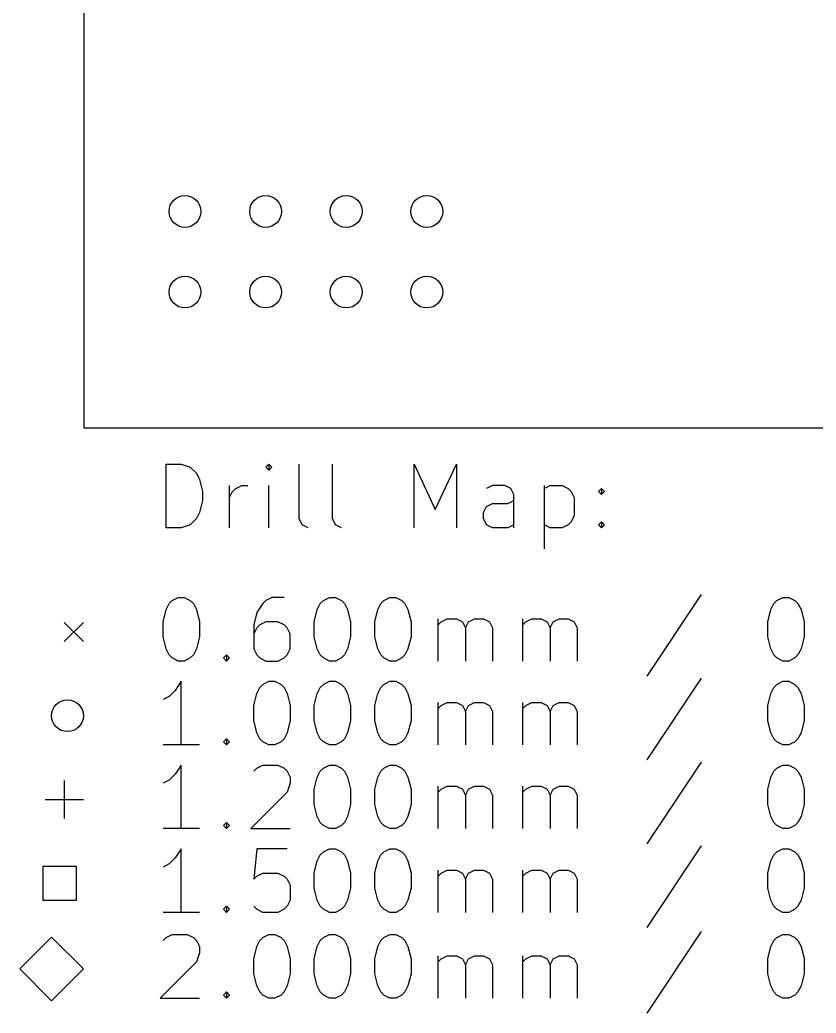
# Model space of a CAD drawing. Extents: x 93 to 194, y -130 to -67.
# Drawn here: x 93.22 to 118.31, y -129.56 to -98.26 of the extents above; entities that cross this region are included whole.
import ezdxf

# ---------------------------------------------------------------- set-up
doc = ezdxf.new("R2010")
doc.units = 0
doc.layers.add('BLACK', color=7, linetype='CONTINUOUS')

msp = doc.modelspace()

# ---------------------------------------------------------------- linework, layer by layer
at = {"layer": 'BLACK', "linetype": 'CONTINUOUS'}
for p, q in [((95.25, -111.125), (95.25, -66.675)), ((193.675, -111.125), (95.25, -111.125)), ((97.832768, -114.264838), (97.832768, -112.264838)), ((97.832768, -112.264838), (98.308958, -112.264838)), ((98.308958, -112.264838), (98.594673, -112.360076)), ((98.594673, -112.360076), (98.785149, -112.550552)), ((101.070863, -112.264838), (100.975625, -112.360076)), ((100.975625, -112.360076), (101.070863, -112.455314)), ((101.166101, -112.360076), (101.070863, -112.264838)), ((101.070863, -112.264838), (101.070863, -112.455314)), ((101.070863, -112.455314), (101.166101, -112.360076)), ((102.023244, -113.979123), (102.023244, -112.264838)), ((103.070863, -113.979123), (103.070863, -112.264838)), ((105.642292, -114.264838), (105.642292, -112.264838)), ((105.642292, -112.264838), (106.308959, -113.693409)), ((106.308959, -113.693409), (106.975625, -112.264838)), ((106.975625, -112.264838), (106.975625, -114.264838)), ((98.785149, -112.550552), (98.880387, -112.741028)), ((98.880387, -112.741028), (98.975625, -113.12198)), ((99.832768, -114.264838), (99.832768, -112.931504)), ((100.023244, -113.026742), (100.21372, -112.931504)), ((100.21372, -112.931504), (100.404197, -112.931504)), ((101.070863, -114.264838), (101.070863, -112.931504)), ((108.118482, -112.931504), (107.928006, -113.026742)), ((108.499435, -112.931504), (108.118482, -112.931504)), ((108.689911, -113.026742), (108.499435, -112.931504)), ((109.73753, -112.931504), (109.73753, -114.931504)), ((109.73753, -113.026742), (109.928006, -112.931504)), ((109.928006, -112.931504), (110.308959, -112.931504)), ((110.308959, -112.931504), (110.499435, -113.026742)), ((98.975625, -113.12198), (98.975625, -113.407695)), ((99.832768, -113.312457), (99.928006, -113.12198)), ((99.928006, -113.12198), (100.023244, -113.026742)), ((108.785149, -113.217219), (108.689911, -113.026742)), ((108.785149, -114.264838), (108.785149, -113.217219)), ((110.499435, -113.026742), (110.594673, -113.12198)), ((110.594673, -113.12198), (110.689911, -113.312457)), ((111.451816, -113.12198), (111.547054, -113.026742)), ((111.547054, -113.217219), (111.451816, -113.12198)), ((111.547054, -113.026742), (111.642292, -113.12198)), ((111.547054, -113.026742), (111.547054, -113.217219)), ((111.642292, -113.12198), (111.547054, -113.217219)), ((98.975625, -113.407695), (98.880387, -113.788647)), ((107.832768, -113.788647), (107.928006, -113.598171)), ((107.928006, -113.598171), (108.118482, -113.502933)), ((108.118482, -113.502933), (108.594673, -113.502933)), ((108.594673, -113.502933), (108.785149, -113.407695)), ((110.689911, -113.312457), (110.689911, -113.883885)), ((98.880387, -113.788647), (98.785149, -113.979123)), ((107.832768, -113.979123), (107.832768, -113.788647)), ((110.689911, -113.883885), (110.594673, -114.074361)), ((98.594673, -114.1696), (98.308958, -114.264838)), ((98.785149, -113.979123), (98.594673, -114.1696)), ((102.118482, -114.1696), (102.023244, -113.979123)), ((102.308958, -114.264838), (102.118482, -114.1696)), ((103.166101, -114.1696), (103.070863, -113.979123)), ((103.356577, -114.264838), (103.166101, -114.1696)), ((107.928006, -114.1696), (107.832768, -113.979123)), ((108.118482, -114.264838), (107.928006, -114.1696)), ((108.785149, -114.1696), (108.594673, -114.264838)), ((109.928006, -114.264838), (109.73753, -114.1696)), ((110.499435, -114.1696), (110.308959, -114.264838)), ((110.594673, -114.074361), (110.499435, -114.1696)), ((111.451816, -114.1696), (111.547054, -114.074361)), ((111.547054, -114.264838), (111.451816, -114.1696)), ((111.547054, -114.074361), (111.642292, -114.1696)), ((111.547054, -114.074361), (111.547054, -114.264838)), ((111.642292, -114.1696), (111.547054, -114.264838)), ((98.308958, -114.264838), (97.832768, -114.264838)), ((108.594673, -114.264838), (108.118482, -114.264838)), ((110.308959, -114.264838), (109.928006, -114.264838)), ((114.689912, -116.3696), (112.975627, -118.941028)), ((97.832768, -116.84579), (97.928006, -116.655314)), ((97.928006, -116.655314), (98.023244, -116.560076)), ((98.023244, -116.560076), (98.21372, -116.464838)), ((98.21372, -116.464838), (98.404197, -116.464838)), ((98.404197, -116.464838), (98.594673, -116.560076)), ((98.594673, -116.560076), (98.689911, -116.655314)), ((98.689911, -116.655314), (98.785149, -116.84579)), ((100.880387, -116.655314), (100.689911, -116.941028)), ((100.975625, -116.560076), (100.880387, -116.655314)), ((101.166101, -116.464838), (100.975625, -116.560076)), ((101.547054, -116.464838), (101.166101, -116.464838)), ((102.594673, -116.84579), (102.689911, -116.655314)), ((102.689911, -116.655314), (102.785149, -116.560076)), ((102.785149, -116.560076), (102.975625, -116.464838)), ((102.975625, -116.464838), (103.166102, -116.464838)), ((103.166102, -116.464838), (103.356578, -116.560076)), ((103.356578, -116.560076), (103.451816, -116.655314)), ((103.451816, -116.655314), (103.547054, -116.84579)), ((104.499435, -116.84579), (104.594673, -116.655314)), ((104.594673, -116.655314), (104.689911, -116.560076)), ((104.689911, -116.560076), (104.880387, -116.464838)), ((104.880387, -116.464838), (105.070864, -116.464838)), ((105.070864, -116.464838), (105.26134, -116.560076)), ((105.26134, -116.560076), (105.356578, -116.655314)), ((105.356578, -116.655314), (105.451816, -116.84579)), ((116.880389, -116.84579), (116.975627, -116.655314)), ((116.975627, -116.655314), (117.070865, -116.560076)), ((117.070865, -116.560076), (117.261341, -116.464838)), ((117.261341, -116.464838), (117.451818, -116.464838)), ((117.451818, -116.464838), (117.642294, -116.560076)), ((117.642294, -116.560076), (117.737532, -116.655314)), ((117.737532, -116.655314), (117.83277, -116.84579)), ((97.73753, -117.226742), (97.832768, -116.84579)), ((98.785149, -116.84579), (98.880387, -117.226742)), ((100.689911, -116.941028), (100.594673, -117.32198)), ((102.499435, -117.226742), (102.594673, -116.84579)), ((103.547054, -116.84579), (103.642292, -117.226742)), ((104.404197, -117.226742), (104.499435, -116.84579)), ((105.451816, -116.84579), (105.547054, -117.226742)), ((116.785151, -117.226742), (116.880389, -116.84579)), ((117.83277, -116.84579), (117.928008, -117.226742)), ((94.625, -117.25), (95.225, -117.85)), ((95.225, -117.25), (94.625, -117.85)), ((97.73753, -117.702933), (97.73753, -117.226742)), ((98.880387, -117.226742), (98.880387, -117.702933)), ((100.594673, -117.32198), (100.594673, -118.083885)), ((100.785149, -117.32198), (100.689911, -117.417219)), ((100.975625, -117.226742), (100.785149, -117.32198)), ((101.356578, -117.226742), (100.975625, -117.226742)), ((101.547054, -117.32198), (101.356578, -117.226742)), ((101.642292, -117.417219), (101.547054, -117.32198)), ((102.499435, -117.702933), (102.499435, -117.226742)), ((103.642292, -117.226742), (103.642292, -117.702933)), ((104.404197, -117.702933), (104.404197, -117.226742)), ((105.547054, -117.226742), (105.547054, -117.702933)), ((106.404197, -118.464838), (106.404197, -117.131504)), ((106.404197, -117.32198), (106.499435, -117.226742)), ((106.499435, -117.226742), (106.689911, -117.131504)), ((106.689911, -117.131504), (106.975626, -117.131504)), ((106.975626, -117.131504), (107.166102, -117.226742)), ((107.166102, -117.226742), (107.26134, -117.417219)), ((107.26134, -117.417219), (107.356578, -117.226742)), ((107.356578, -117.226742), (107.547054, -117.131504)), ((107.547054, -117.131504), (107.832768, -117.131504)), ((107.832768, -117.131504), (108.023245, -117.226742)), ((108.023245, -117.226742), (108.118483, -117.417219)), ((109.070864, -118.464838), (109.070864, -117.131504)), ((109.070864, -117.32198), (109.166102, -117.226742)), ((109.166102, -117.226742), (109.356578, -117.131504)), ((109.356578, -117.131504), (109.642293, -117.131504)), ((109.642293, -117.131504), (109.832769, -117.226742)), ((109.832769, -117.226742), (109.928007, -117.417219)), ((109.928007, -117.417219), (110.023245, -117.226742)), ((110.023245, -117.226742), (110.213721, -117.131504)), ((110.213721, -117.131504), (110.499435, -117.131504)), ((110.499435, -117.131504), (110.689912, -117.226742)), ((110.689912, -117.226742), (110.78515, -117.417219)), ((116.785151, -117.702933), (116.785151, -117.226742)), ((117.928008, -117.226742), (117.928008, -117.702933)), ((100.689911, -117.417219), (100.594673, -117.607695)), ((101.73753, -117.607695), (101.642292, -117.417219)), ((101.73753, -118.083885), (101.73753, -117.607695)), ((107.26134, -117.417219), (107.26134, -118.464838)), ((108.118483, -117.417219), (108.118483, -118.464838)), ((109.928007, -117.417219), (109.928007, -118.464838)), ((110.78515, -117.417219), (110.78515, -118.464838)), ((97.832768, -118.083885), (97.73753, -117.702933)), ((98.880387, -117.702933), (98.785149, -118.083885)), ((102.594673, -118.083885), (102.499435, -117.702933)), ((103.642292, -117.702933), (103.547054, -118.083885)), ((104.499435, -118.083885), (104.404197, -117.702933)), ((105.547054, -117.702933), (105.451816, -118.083885)), ((116.880389, -118.083885), (116.785151, -117.702933)), ((117.928008, -117.702933), (117.83277, -118.083885)), ((97.928006, -118.274361), (97.832768, -118.083885)), ((98.023244, -118.3696), (97.928006, -118.274361)), ((98.689911, -118.274361), (98.594673, -118.3696)), ((98.785149, -118.083885), (98.689911, -118.274361)), ((99.642292, -118.3696), (99.73753, -118.274361)), ((99.73753, -118.274361), (99.832768, -118.3696)), ((99.73753, -118.274361), (99.73753, -118.464838)), ((100.594673, -118.083885), (100.689911, -118.274361)), ((100.689911, -118.274361), (100.785149, -118.3696)), ((101.547054, -118.3696), (101.642292, -118.274361)), ((101.642292, -118.274361), (101.73753, -118.083885)), ((102.689911, -118.274361), (102.594673, -118.083885)), ((102.785149, -118.3696), (102.689911, -118.274361)), ((103.451816, -118.274361), (103.356578, -118.3696)), ((103.547054, -118.083885), (103.451816, -118.274361)), ((104.594673, -118.274361), (104.499435, -118.083885)), ((104.689911, -118.3696), (104.594673, -118.274361)), ((105.356578, -118.274361), (105.26134, -118.3696)), ((105.451816, -118.083885), (105.356578, -118.274361)), ((116.975627, -118.274361), (116.880389, -118.083885)), ((117.070865, -118.3696), (116.975627, -118.274361)), ((117.737532, -118.274361), (117.642294, -118.3696)), ((117.83277, -118.083885), (117.737532, -118.274361)), ((98.21372, -118.464838), (98.023244, -118.3696)), ((98.404197, -118.464838), (98.21372, -118.464838)), ((98.594673, -118.3696), (98.404197, -118.464838)), ((99.73753, -118.464838), (99.642292, -118.3696)), ((99.832768, -118.3696), (99.73753, -118.464838)), ((100.785149, -118.3696), (100.975625, -118.464838)), ((100.975625, -118.464838), (101.356578, -118.464838)), ((101.356578, -118.464838), (101.547054, -118.3696)), ((102.975625, -118.464838), (102.785149, -118.3696)), ((103.166102, -118.464838), (102.975625, -118.464838)), ((103.356578, -118.3696), (103.166102, -118.464838)), ((104.880387, -118.464838), (104.689911, -118.3696)), ((105.070864, -118.464838), (104.880387, -118.464838)), ((105.26134, -118.3696), (105.070864, -118.464838)), ((117.261341, -118.464838), (117.070865, -118.3696)), ((117.451818, -118.464838), (117.261341, -118.464838)), ((117.642294, -118.3696), (117.451818, -118.464838)), ((98.308958, -119.104838), (98.118482, -119.390552)), ((98.308958, -121.104838), (98.308958, -119.104838)), ((100.785149, -119.295314), (100.880387, -119.200076)), ((100.880387, -119.200076), (101.070863, -119.104838)), ((101.070863, -119.104838), (101.26134, -119.104838)), ((101.26134, -119.104838), (101.451816, -119.200076)), ((101.451816, -119.200076), (101.547054, -119.295314)), ((102.689911, -119.295314), (102.785149, -119.200076)), ((102.785149, -119.200076), (102.975625, -119.104838)), ((102.975625, -119.104838), (103.166102, -119.104838)), ((103.166102, -119.104838), (103.356578, -119.200076)), ((103.356578, -119.200076), (103.451816, -119.295314)), ((104.594673, -119.295314), (104.689911, -119.200076)), ((104.689911, -119.200076), (104.880387, -119.104838)), ((104.880387, -119.104838), (105.070864, -119.104838)), ((105.070864, -119.104838), (105.26134, -119.200076)), ((105.26134, -119.200076), (105.356578, -119.295314)), ((114.689912, -119.0096), (112.975627, -121.581028)), ((116.975627, -119.295314), (117.070865, -119.200076)), ((117.070865, -119.200076), (117.261341, -119.104838)), ((117.261341, -119.104838), (117.451818, -119.104838)), ((117.451818, -119.104838), (117.642294, -119.200076)), ((117.642294, -119.200076), (117.737532, -119.295314)), ((98.118482, -119.390552), (97.928006, -119.581028)), ((100.594673, -119.866742), (100.689911, -119.48579)), ((100.689911, -119.48579), (100.785149, -119.295314)), ((101.547054, -119.295314), (101.642292, -119.48579)), ((101.642292, -119.48579), (101.73753, -119.866742)), ((102.499435, -119.866742), (102.594673, -119.48579)), ((102.594673, -119.48579), (102.689911, -119.295314)), ((103.451816, -119.295314), (103.547054, -119.48579)), ((103.547054, -119.48579), (103.642292, -119.866742)), ((104.404197, -119.866742), (104.499435, -119.48579)), ((104.499435, -119.48579), (104.594673, -119.295314)), ((105.356578, -119.295314), (105.451816, -119.48579)), ((105.451816, -119.48579), (105.547054, -119.866742)), ((116.785151, -119.866742), (116.880389, -119.48579)), ((116.880389, -119.48579), (116.975627, -119.295314)), ((117.737532, -119.295314), (117.83277, -119.48579)), ((117.83277, -119.48579), (117.928008, -119.866742)), ((97.928006, -119.581028), (97.73753, -119.676266)), ((100.594673, -120.342933), (100.594673, -119.866742)), ((101.73753, -119.866742), (101.73753, -120.342933)), ((102.499435, -120.342933), (102.499435, -119.866742)), ((103.642292, -119.866742), (103.642292, -120.342933)), ((104.404197, -120.342933), (104.404197, -119.866742)), ((105.547054, -119.866742), (105.547054, -120.342933)), ((106.404197, -121.104838), (106.404197, -119.771504)), ((106.404197, -119.96198), (106.499435, -119.866742)), ((106.499435, -119.866742), (106.689911, -119.771504)), ((106.689911, -119.771504), (106.975626, -119.771504)), ((106.975626, -119.771504), (107.166102, -119.866742)), ((107.166102, -119.866742), (107.26134, -120.057219)), ((107.26134, -120.057219), (107.356578, -119.866742)), ((107.356578, -119.866742), (107.547054, -119.771504)), ((107.547054, -119.771504), (107.832768, -119.771504)), ((107.832768, -119.771504), (108.023245, -119.866742)), ((108.023245, -119.866742), (108.118483, -120.057219)), ((109.070864, -121.104838), (109.070864, -119.771504)), ((109.070864, -119.96198), (109.166102, -119.866742)), ((109.166102, -119.866742), (109.356578, -119.771504)), ((109.356578, -119.771504), (109.642293, -119.771504)), ((109.642293, -119.771504), (109.832769, -119.866742)), ((109.832769, -119.866742), (109.928007, -120.057219)), ((109.928007, -120.057219), (110.023245, -119.866742)), ((110.023245, -119.866742), (110.213721, -119.771504)), ((110.213721, -119.771504), (110.499435, -119.771504)), ((110.499435, -119.771504), (110.689912, -119.866742)), ((110.689912, -119.866742), (110.78515, -120.057219)), ((116.785151, -120.342933), (116.785151, -119.866742)), ((117.928008, -119.866742), (117.928008, -120.342933)), ((107.26134, -120.057219), (107.26134, -121.104838)), ((108.118483, -120.057219), (108.118483, -121.104838)), ((109.928007, -120.057219), (109.928007, -121.104838)), ((110.78515, -120.057219), (110.78515, -121.104838)), ((100.689911, -120.723885), (100.594673, -120.342933)), ((101.73753, -120.342933), (101.642292, -120.723885)), ((102.594673, -120.723885), (102.499435, -120.342933)), ((103.642292, -120.342933), (103.547054, -120.723885)), ((104.499435, -120.723885), (104.404197, -120.342933)), ((105.547054, -120.342933), (105.451816, -120.723885)), ((116.880389, -120.723885), (116.785151, -120.342933)), ((117.928008, -120.342933), (117.83277, -120.723885)), ((100.785149, -120.914361), (100.689911, -120.723885)), ((101.642292, -120.723885), (101.547054, -120.914361)), ((102.689911, -120.914361), (102.594673, -120.723885)), ((103.547054, -120.723885), (103.451816, -120.914361)), ((104.594673, -120.914361), (104.499435, -120.723885)), ((105.451816, -120.723885), (105.356578, -120.914361)), ((116.975627, -120.914361), (116.880389, -120.723885)), ((117.83277, -120.723885), (117.737532, -120.914361)), ((98.880387, -121.104838), (97.73753, -121.104838)), ((99.642292, -121.0096), (99.73753, -120.914361)), ((99.73753, -121.104838), (99.642292, -121.0096)), ((99.73753, -120.914361), (99.832768, -121.0096)), ((99.73753, -120.914361), (99.73753, -121.104838)), ((99.832768, -121.0096), (99.73753, -121.104838)), ((100.880387, -121.0096), (100.785149, -120.914361)), ((101.070863, -121.104838), (100.880387, -121.0096)), ((101.26134, -121.104838), (101.070863, -121.104838)), ((101.451816, -121.0096), (101.26134, -121.104838)), ((101.547054, -120.914361), (101.451816, -121.0096)), ((102.785149, -121.0096), (102.689911, -120.914361)), ((102.975625, -121.104838), (102.785149, -121.0096)), ((103.166102, -121.104838), (102.975625, -121.104838)), ((103.356578, -121.0096), (103.166102, -121.104838)), ((103.451816, -120.914361), (103.356578, -121.0096)), ((104.689911, -121.0096), (104.594673, -120.914361)), ((104.880387, -121.104838), (104.689911, -121.0096)), ((105.070864, -121.104838), (104.880387, -121.104838)), ((105.26134, -121.0096), (105.070864, -121.104838)), ((105.356578, -120.914361), (105.26134, -121.0096)), ((117.070865, -121.0096), (116.975627, -120.914361)), ((117.261341, -121.104838), (117.070865, -121.0096)), ((117.451818, -121.104838), (117.261341, -121.104838)), ((117.642294, -121.0096), (117.451818, -121.104838)), ((117.737532, -120.914361), (117.642294, -121.0096)), ((98.308958, -121.744838), (98.118482, -122.030552)), ((98.308958, -123.744838), (98.308958, -121.744838)), ((100.689911, -121.840076), (100.880387, -121.744838)), ((100.880387, -121.744838), (101.356578, -121.744838)), ((101.356578, -121.744838), (101.547054, -121.840076)), ((102.785149, -121.840076), (102.975625, -121.744838)), ((102.975625, -121.744838), (103.166102, -121.744838)), ((103.166102, -121.744838), (103.356578, -121.840076)), ((104.689911, -121.840076), (104.880387, -121.744838)), ((104.880387, -121.744838), (105.070864, -121.744838)), ((105.070864, -121.744838), (105.26134, -121.840076)), ((114.689912, -121.6496), (112.975627, -124.221028)), ((117.070865, -121.840076), (117.261341, -121.744838)), ((117.261341, -121.744838), (117.451818, -121.744838)), ((117.451818, -121.744838), (117.642294, -121.840076)), ((98.118482, -122.030552), (97.928006, -122.221028)), ((100.594673, -121.935314), (100.689911, -121.840076)), ((101.547054, -121.840076), (101.642292, -121.935314)), ((101.642292, -121.935314), (101.73753, -122.12579)), ((102.594673, -122.12579), (102.689911, -121.935314)), ((102.689911, -121.935314), (102.785149, -121.840076)), ((103.356578, -121.840076), (103.451816, -121.935314)), ((103.451816, -121.935314), (103.547054, -122.12579)), ((104.499435, -122.12579), (104.594673, -121.935314)), ((104.594673, -121.935314), (104.689911, -121.840076)), ((105.26134, -121.840076), (105.356578, -121.935314)), ((105.356578, -121.935314), (105.451816, -122.12579)), ((116.880389, -122.12579), (116.975627, -121.935314)), ((116.975627, -121.935314), (117.070865, -121.840076)), ((117.642294, -121.840076), (117.737532, -121.935314)), ((117.737532, -121.935314), (117.83277, -122.12579)), ((94.625, -122.23), (94.625, -123.43)), ((97.928006, -122.221028), (97.73753, -122.316266)), ((101.73753, -122.316266), (101.642292, -122.60198)), ((101.73753, -122.12579), (101.73753, -122.316266)), ((102.499435, -122.506742), (102.594673, -122.12579)), ((103.547054, -122.12579), (103.642292, -122.506742)), ((104.404197, -122.506742), (104.499435, -122.12579)), ((105.451816, -122.12579), (105.547054, -122.506742)), ((116.785151, -122.506742), (116.880389, -122.12579)), ((117.83277, -122.12579), (117.928008, -122.506742)), ((101.642292, -122.60198), (100.499435, -123.744838)), ((102.499435, -122.982933), (102.499435, -122.506742)), ((103.642292, -122.506742), (103.642292, -122.982933)), ((104.404197, -122.982933), (104.404197, -122.506742)), ((105.547054, -122.506742), (105.547054, -122.982933)), ((106.404197, -123.744838), (106.404197, -122.411504)), ((106.404197, -122.60198), (106.499435, -122.506742)), ((106.499435, -122.506742), (106.689911, -122.411504)), ((106.689911, -122.411504), (106.975626, -122.411504)), ((106.975626, -122.411504), (107.166102, -122.506742)), ((107.166102, -122.506742), (107.26134, -122.697219)), ((107.26134, -122.697219), (107.356578, -122.506742)), ((107.356578, -122.506742), (107.547054, -122.411504)), ((107.547054, -122.411504), (107.832768, -122.411504)), ((107.832768, -122.411504), (108.023245, -122.506742)), ((108.023245, -122.506742), (108.118483, -122.697219)), ((109.070864, -123.744838), (109.070864, -122.411504)), ((109.070864, -122.60198), (109.166102, -122.506742)), ((109.166102, -122.506742), (109.356578, -122.411504)), ((109.356578, -122.411504), (109.642293, -122.411504)), ((109.642293, -122.411504), (109.832769, -122.506742)), ((109.832769, -122.506742), (109.928007, -122.697219)), ((109.928007, -122.697219), (110.023245, -122.506742)), ((110.023245, -122.506742), (110.213721, -122.411504)), ((110.213721, -122.411504), (110.499435, -122.411504)), ((110.499435, -122.411504), (110.689912, -122.506742)), ((110.689912, -122.506742), (110.78515, -122.697219)), ((116.785151, -122.982933), (116.785151, -122.506742)), ((117.928008, -122.506742), (117.928008, -122.982933)), ((94.025, -122.83), (95.225, -122.83)), ((102.594673, -123.363885), (102.499435, -122.982933)), ((103.642292, -122.982933), (103.547054, -123.363885)), ((104.499435, -123.363885), (104.404197, -122.982933)), ((105.547054, -122.982933), (105.451816, -123.363885)), ((107.26134, -122.697219), (107.26134, -123.744838)), ((108.118483, -122.697219), (108.118483, -123.744838)), ((109.928007, -122.697219), (109.928007, -123.744838)), ((110.78515, -122.697219), (110.78515, -123.744838)), ((116.880389, -123.363885), (116.785151, -122.982933)), ((117.928008, -122.982933), (117.83277, -123.363885)), ((99.642292, -123.6496), (99.73753, -123.554361)), ((99.73753, -123.554361), (99.832768, -123.6496)), ((99.73753, -123.554361), (99.73753, -123.744838)), ((102.689911, -123.554361), (102.594673, -123.363885)), ((102.785149, -123.6496), (102.689911, -123.554361)), ((103.451816, -123.554361), (103.356578, -123.6496)), ((103.547054, -123.363885), (103.451816, -123.554361)), ((104.594673, -123.554361), (104.499435, -123.363885)), ((104.689911, -123.6496), (104.594673, -123.554361)), ((105.356578, -123.554361), (105.26134, -123.6496)), ((105.451816, -123.363885), (105.356578, -123.554361)), ((116.975627, -123.554361), (116.880389, -123.363885)), ((117.070865, -123.6496), (116.975627, -123.554361)), ((117.737532, -123.554361), (117.642294, -123.6496)), ((117.83277, -123.363885), (117.737532, -123.554361)), ((98.880387, -123.744838), (97.73753, -123.744838)), ((99.73753, -123.744838), (99.642292, -123.6496)), ((99.832768, -123.6496), (99.73753, -123.744838)), ((100.499435, -123.744838), (101.73753, -123.744838)), ((102.975625, -123.744838), (102.785149, -123.6496)), ((103.166102, -123.744838), (102.975625, -123.744838)), ((103.356578, -123.6496), (103.166102, -123.744838)), ((104.880387, -123.744838), (104.689911, -123.6496)), ((105.070864, -123.744838), (104.880387, -123.744838)), ((105.26134, -123.6496), (105.070864, -123.744838)), ((117.261341, -123.744838), (117.070865, -123.6496)), ((117.451818, -123.744838), (117.261341, -123.744838)), ((117.642294, -123.6496), (117.451818, -123.744838)), ((98.308958, -124.384838), (98.118482, -124.670552)), ((98.308958, -126.384838), (98.308958, -124.384838)), ((100.689911, -124.384838), (100.594673, -125.337219)), ((101.642292, -124.384838), (100.689911, -124.384838)), ((102.689911, -124.575314), (102.785149, -124.480076)), ((102.785149, -124.480076), (102.975625, -124.384838)), ((102.975625, -124.384838), (103.166102, -124.384838)), ((103.166102, -124.384838), (103.356578, -124.480076)), ((103.356578, -124.480076), (103.451816, -124.575314)), ((104.594673, -124.575314), (104.689911, -124.480076)), ((104.689911, -124.480076), (104.880387, -124.384838)), ((104.880387, -124.384838), (105.070864, -124.384838)), ((105.070864, -124.384838), (105.26134, -124.480076)), ((105.26134, -124.480076), (105.356578, -124.575314)), ((114.689912, -124.2896), (112.975627, -126.861028)), ((116.975627, -124.575314), (117.070865, -124.480076)), ((117.070865, -124.480076), (117.261341, -124.384838)), ((117.261341, -124.384838), (117.451818, -124.384838)), ((117.451818, -124.384838), (117.642294, -124.480076)), ((117.642294, -124.480076), (117.737532, -124.575314)), ((97.928006, -124.861028), (97.73753, -124.956266)), ((98.118482, -124.670552), (97.928006, -124.861028)), ((102.499435, -125.146742), (102.594673, -124.76579)), ((102.594673, -124.76579), (102.689911, -124.575314)), ((103.451816, -124.575314), (103.547054, -124.76579)), ((103.547054, -124.76579), (103.642292, -125.146742)), ((104.404197, -125.146742), (104.499435, -124.76579)), ((104.499435, -124.76579), (104.594673, -124.575314)), ((105.356578, -124.575314), (105.451816, -124.76579)), ((105.451816, -124.76579), (105.547054, -125.146742)), ((116.785151, -125.146742), (116.880389, -124.76579)), ((116.880389, -124.76579), (116.975627, -124.575314)), ((117.737532, -124.575314), (117.83277, -124.76579)), ((117.83277, -124.76579), (117.928008, -125.146742)), ((95.005335, -124.939665), (93.944665, -124.939665)), ((93.944665, -124.939665), (93.944665, -126.000335)), ((95.005335, -126.000335), (95.005335, -124.939665)), ((100.689911, -125.24198), (100.880387, -125.146742)), ((100.880387, -125.146742), (101.356578, -125.146742)), ((101.356578, -125.146742), (101.547054, -125.24198)), ((102.499435, -125.622933), (102.499435, -125.146742)), ((103.642292, -125.146742), (103.642292, -125.622933)), ((104.404197, -125.622933), (104.404197, -125.146742)), ((105.547054, -125.146742), (105.547054, -125.622933)), ((106.404197, -126.384838), (106.404197, -125.051504)), ((106.404197, -125.24198), (106.499435, -125.146742)), ((106.499435, -125.146742), (106.689911, -125.051504)), ((106.689911, -125.051504), (106.975626, -125.051504)), ((106.975626, -125.051504), (107.166102, -125.146742)), ((107.166102, -125.146742), (107.26134, -125.337219)), ((107.26134, -125.337219), (107.356578, -125.146742)), ((107.356578, -125.146742), (107.547054, -125.051504)), ((107.547054, -125.051504), (107.832768, -125.051504)), ((107.832768, -125.051504), (108.023245, -125.146742)), ((108.023245, -125.146742), (108.118483, -125.337219)), ((109.070864, -126.384838), (109.070864, -125.051504)), ((109.070864, -125.24198), (109.166102, -125.146742)), ((109.166102, -125.146742), (109.356578, -125.051504)), ((109.356578, -125.051504), (109.642293, -125.051504)), ((109.642293, -125.051504), (109.832769, -125.146742)), ((109.832769, -125.146742), (109.928007, -125.337219)), ((109.928007, -125.337219), (110.023245, -125.146742)), ((110.023245, -125.146742), (110.213721, -125.051504)), ((110.213721, -125.051504), (110.499435, -125.051504)), ((110.499435, -125.051504), (110.689912, -125.146742)), ((110.689912, -125.146742), (110.78515, -125.337219)), ((116.785151, -125.622933), (116.785151, -125.146742)), ((117.928008, -125.146742), (117.928008, -125.622933)), ((100.594673, -125.337219), (100.689911, -125.24198)), ((101.547054, -125.24198), (101.642292, -125.337219)), ((101.642292, -125.337219), (101.73753, -125.527695)), ((107.26134, -125.337219), (107.26134, -126.384838)), ((108.118483, -125.337219), (108.118483, -126.384838)), ((109.928007, -125.337219), (109.928007, -126.384838)), ((110.78515, -125.337219), (110.78515, -126.384838)), ((101.73753, -125.527695), (101.73753, -126.003885)), ((102.594673, -126.003885), (102.499435, -125.622933)), ((103.642292, -125.622933), (103.547054, -126.003885)), ((104.499435, -126.003885), (104.404197, -125.622933)), ((105.547054, -125.622933), (105.451816, -126.003885)), ((116.880389, -126.003885), (116.785151, -125.622933)), ((117.928008, -125.622933), (117.83277, -126.003885)), ((93.944665, -126.000335), (95.005335, -126.000335)), ((101.73753, -126.003885), (101.642292, -126.194361)), ((102.689911, -126.194361), (102.594673, -126.003885)), ((103.547054, -126.003885), (103.451816, -126.194361)), ((104.594673, -126.194361), (104.499435, -126.003885)), ((105.451816, -126.003885), (105.356578, -126.194361)), ((116.975627, -126.194361), (116.880389, -126.003885)), ((117.83277, -126.003885), (117.737532, -126.194361)), ((98.880387, -126.384838), (97.73753, -126.384838)), ((99.642292, -126.2896), (99.73753, -126.194361)), ((99.73753, -126.384838), (99.642292, -126.2896)), ((99.73753, -126.194361), (99.832768, -126.2896)), ((99.73753, -126.194361), (99.73753, -126.384838)), ((99.832768, -126.2896), (99.73753, -126.384838)), ((100.689911, -126.2896), (100.594673, -126.194361)), ((100.880387, -126.384838), (100.689911, -126.2896)), ((101.356578, -126.384838), (100.880387, -126.384838)), ((101.547054, -126.2896), (101.356578, -126.384838)), ((101.642292, -126.194361), (101.547054, -126.2896)), ((102.785149, -126.2896), (102.689911, -126.194361)), ((102.975625, -126.384838), (102.785149, -126.2896)), ((103.166102, -126.384838), (102.975625, -126.384838)), ((103.356578, -126.2896), (103.166102, -126.384838)), ((103.451816, -126.194361), (103.356578, -126.2896)), ((104.689911, -126.2896), (104.594673, -126.194361)), ((104.880387, -126.384838), (104.689911, -126.2896)), ((105.070864, -126.384838), (104.880387, -126.384838)), ((105.26134, -126.2896), (105.070864, -126.384838)), ((105.356578, -126.194361), (105.26134, -126.2896)), ((117.070865, -126.2896), (116.975627, -126.194361)), ((117.261341, -126.384838), (117.070865, -126.2896)), ((117.451818, -126.384838), (117.261341, -126.384838)), ((117.642294, -126.2896), (117.451818, -126.384838)), ((117.737532, -126.194361), (117.642294, -126.2896)), ((114.689912, -126.9896), (112.975627, -129.561028)), ((94.225, -127.17), (93.225, -128.17)), ((95.225, -128.17), (94.225, -127.17)), ((97.73753, -127.275314), (97.832768, -127.180076)), ((97.832768, -127.180076), (98.023244, -127.084838)), ((98.023244, -127.084838), (98.499435, -127.084838)), ((98.499435, -127.084838), (98.689911, -127.180076)), ((98.689911, -127.180076), (98.785149, -127.275314)), ((98.785149, -127.275314), (98.880387, -127.46579)), ((100.689911, -127.46579), (100.785149, -127.275314)), ((100.785149, -127.275314), (100.880387, -127.180076)), ((100.880387, -127.180076), (101.070863, -127.084838)), ((101.070863, -127.084838), (101.26134, -127.084838)), ((101.26134, -127.084838), (101.451816, -127.180076)), ((101.451816, -127.180076), (101.547054, -127.275314)), ((101.547054, -127.275314), (101.642292, -127.46579)), ((102.594673, -127.46579), (102.689911, -127.275314)), ((102.689911, -127.275314), (102.785149, -127.180076)), ((102.785149, -127.180076), (102.975625, -127.084838)), ((102.975625, -127.084838), (103.166102, -127.084838)), ((103.166102, -127.084838), (103.356578, -127.180076)), ((103.356578, -127.180076), (103.451816, -127.275314)), ((103.451816, -127.275314), (103.547054, -127.46579)), ((104.499435, -127.46579), (104.594673, -127.275314)), ((104.594673, -127.275314), (104.689911, -127.180076)), ((104.689911, -127.180076), (104.880387, -127.084838)), ((104.880387, -127.084838), (105.070864, -127.084838)), ((105.070864, -127.084838), (105.26134, -127.180076)), ((105.26134, -127.180076), (105.356578, -127.275314)), ((105.356578, -127.275314), (105.451816, -127.46579)), ((116.880389, -127.46579), (116.975627, -127.275314)), ((116.975627, -127.275314), (117.070865, -127.180076)), ((117.070865, -127.180076), (117.261341, -127.084838)), ((117.261341, -127.084838), (117.451818, -127.084838)), ((117.451818, -127.084838), (117.642294, -127.180076)), ((117.642294, -127.180076), (117.737532, -127.275314)), ((117.737532, -127.275314), (117.83277, -127.46579)), ((98.880387, -127.656266), (98.785149, -127.94198)), ((98.880387, -127.46579), (98.880387, -127.656266)), ((100.594673, -127.846742), (100.689911, -127.46579)), ((101.642292, -127.46579), (101.73753, -127.846742)), ((102.499435, -127.846742), (102.594673, -127.46579)), ((103.547054, -127.46579), (103.642292, -127.846742)), ((104.404197, -127.846742), (104.499435, -127.46579)), ((105.451816, -127.46579), (105.547054, -127.846742)), ((116.785151, -127.846742), (116.880389, -127.46579)), ((117.83277, -127.46579), (117.928008, -127.846742)), ((98.785149, -127.94198), (97.642292, -129.084838)), ((100.594673, -128.322933), (100.594673, -127.846742)), ((101.73753, -127.846742), (101.73753, -128.322933)), ((102.499435, -128.322933), (102.499435, -127.846742)), ((103.642292, -127.846742), (103.642292, -128.322933)), ((104.404197, -128.322933), (104.404197, -127.846742)), ((105.547054, -127.846742), (105.547054, -128.322933)), ((106.404197, -129.084838), (106.404197, -127.751504)), ((106.404197, -127.94198), (106.499435, -127.846742)), ((106.499435, -127.846742), (106.689911, -127.751504)), ((106.689911, -127.751504), (106.975626, -127.751504)), ((106.975626, -127.751504), (107.166102, -127.846742)), ((107.166102, -127.846742), (107.26134, -128.037219)), ((107.26134, -128.037219), (107.356578, -127.846742)), ((107.356578, -127.846742), (107.547054, -127.751504)), ((107.547054, -127.751504), (107.832768, -127.751504)), ((107.832768, -127.751504), (108.023245, -127.846742)), ((108.023245, -127.846742), (108.118483, -128.037219)), ((109.070864, -129.084838), (109.070864, -127.751504)), ((109.070864, -127.94198), (109.166102, -127.846742)), ((109.166102, -127.846742), (109.356578, -127.751504)), ((109.356578, -127.751504), (109.642293, -127.751504)), ((109.642293, -127.751504), (109.832769, -127.846742)), ((109.832769, -127.846742), (109.928007, -128.037219)), ((109.928007, -128.037219), (110.023245, -127.846742)), ((110.023245, -127.846742), (110.213721, -127.751504)), ((110.213721, -127.751504), (110.499435, -127.751504)), ((110.499435, -127.751504), (110.689912, -127.846742)), ((110.689912, -127.846742), (110.78515, -128.037219)), ((116.785151, -128.322933), (116.785151, -127.846742)), ((117.928008, -127.846742), (117.928008, -128.322933)), ((93.225, -128.17), (94.225, -129.17)), ((94.225, -129.17), (95.225, -128.17)), ((100.689911, -128.703885), (100.594673, -128.322933)), ((101.73753, -128.322933), (101.642292, -128.703885)), ((102.594673, -128.703885), (102.499435, -128.322933)), ((103.642292, -128.322933), (103.547054, -128.703885)), ((104.499435, -128.703885), (104.404197, -128.322933)), ((105.547054, -128.322933), (105.451816, -128.703885)), ((107.26134, -128.037219), (107.26134, -129.084838)), ((108.118483, -128.037219), (108.118483, -129.084838)), ((109.928007, -128.037219), (109.928007, -129.084838)), ((110.78515, -128.037219), (110.78515, -129.084838)), ((116.880389, -128.703885), (116.785151, -128.322933)), ((117.928008, -128.322933), (117.83277, -128.703885)), ((99.642292, -128.9896), (99.73753, -128.894361)), ((99.73753, -128.894361), (99.832768, -128.9896)), ((99.73753, -128.894361), (99.73753, -129.084838)), ((100.785149, -128.894361), (100.689911, -128.703885)), ((100.880387, -128.9896), (100.785149, -128.894361)), ((101.547054, -128.894361), (101.451816, -128.9896)), ((101.642292, -128.703885), (101.547054, -128.894361)), ((102.689911, -128.894361), (102.594673, -128.703885)), ((102.785149, -128.9896), (102.689911, -128.894361)), ((103.451816, -128.894361), (103.356578, -128.9896)), ((103.547054, -128.703885), (103.451816, -128.894361)), ((104.594673, -128.894361), (104.499435, -128.703885)), ((104.689911, -128.9896), (104.594673, -128.894361)), ((105.356578, -128.894361), (105.26134, -128.9896)), ((105.451816, -128.703885), (105.356578, -128.894361)), ((116.975627, -128.894361), (116.880389, -128.703885)), ((117.070865, -128.9896), (116.975627, -128.894361)), ((117.737532, -128.894361), (117.642294, -128.9896)), ((117.83277, -128.703885), (117.737532, -128.894361)), ((97.642292, -129.084838), (98.880387, -129.084838)), ((99.73753, -129.084838), (99.642292, -128.9896)), ((99.832768, -128.9896), (99.73753, -129.084838)), ((101.070863, -129.084838), (100.880387, -128.9896)), ((101.26134, -129.084838), (101.070863, -129.084838)), ((101.451816, -128.9896), (101.26134, -129.084838)), ((102.975625, -129.084838), (102.785149, -128.9896)), ((103.166102, -129.084838), (102.975625, -129.084838)), ((103.356578, -128.9896), (103.166102, -129.084838)), ((104.880387, -129.084838), (104.689911, -128.9896)), ((105.070864, -129.084838), (104.880387, -129.084838)), ((105.26134, -128.9896), (105.070864, -129.084838)), ((117.261341, -129.084838), (117.070865, -128.9896)), ((117.451818, -129.084838), (117.261341, -129.084838)), ((117.642294, -128.9896), (117.451818, -129.084838))]:
    msp.add_line(p, q, dxfattribs=at)
at = {"layer": 'BLACK'}
for centre in [(98.425, -104.29875), (100.965, -104.29875), (103.505, -104.29875), (106.045, -104.29875), (98.425, -106.83875), (100.965, -106.83875), (103.505, -106.83875), (106.045, -106.83875), (94.725, -120.19)]:
    msp.add_circle(centre, 0.5, dxfattribs=at)

doc.saveas('drawing.dxf')
